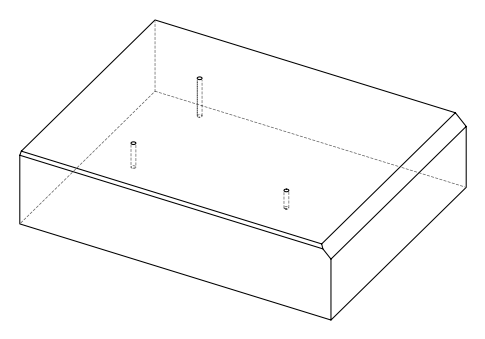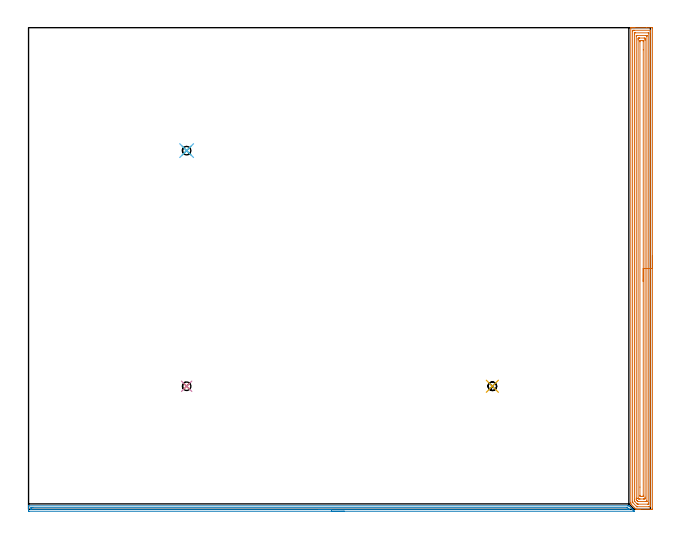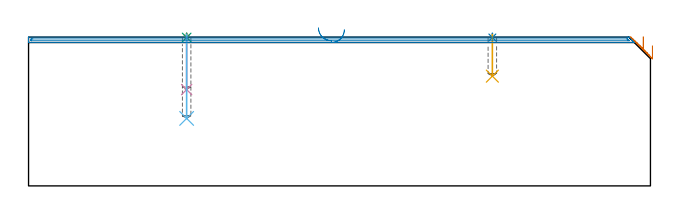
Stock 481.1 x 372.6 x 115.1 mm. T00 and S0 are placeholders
(PLAN: 8 operations, 2 tool changes, 26.5 min)
(1 SPOT_DRILL | STEP1POCKET | NXT0321_9005460120000 | 0.03 min | 224 mm3)
(2 SPOT_DRILL_1 | STEP1POCKET_1 | NXT0321_9005460120000 | 0.03 min | 134 mm3)
(3 SPOT_DRILL_2 | STEP1POCKET_2 | NXT0321_9005460120000 | 0.03 min | 38 mm3)
(4 DRILL_BLIND_HOLE_INTO_CENTER | STEP1POCKET | UGT0301_461 | 0.17 min | 1370 mm3)
(5 DRILL_BLIND_HOLE_INTO_CENTER_1 | STEP1POCKET_1 | UGT0301_461 | 0.13 min | 876 mm3)
(6 DRILL_BLIND_HOLE_INTO_CENTER_2 | STEP1POCKET_2 | UGT0301_461 | 0.26 min | 2077 mm3)
(7 AREA_MILL | FG_CHAMFER_SURFACE | UGT0205_001 | 18.19 min | 51954 mm3)
(8 AREA_MILL_1 | FG_CHAMFER_SURFACE_1 | UGT0205_001 | 7.63 min | 4108 mm3)
(TOOL NXT0321_9005460120000 | NC Spot Drill, 142deg, 12mm, Carbide, Uncoated | D12 PA142 FL30 Z2)
(TOOL UGT0301_461 | Carbide Drill 6.6 mm | D6.6 PA118 FL63 Z2)
(TOOL UGT0205_001 | Chamfer Mill 20 x 3 x 45 deg. | D20 FL50 Z2)
(OP 1 SPOT_DRILL)
G17 G21 G94 G90
T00 M6
G54
G17 G0 G90 X122.3 Y95.2 S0 M3
G43 Z125.1 H0
G94 G81 G98 Z114.816 F250. R118.1
G80
M5
M2
(OP 2 SPOT_DRILL_1)
G17 G21 G94 G90
T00 M6
G54
G17 G0 G90 X358.8 Y95.2 S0 M3
G43 Z125.1 H0
G94 G81 G98 Z114.816 F250. R118.1
G80
M5
M2
(OP 3 SPOT_DRILL_2)
G17 G21 G94 G90
T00 M6
G54
G17 G0 G90 X122.3 Y277.5 S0 M3
G43 Z125.1 H0
G94 G81 G98 Z114.816 F250. R118.1
G80
M5
M2
(OP 4 DRILL_BLIND_HOLE_INTO_CENTER)
G17 G21 G94 G90
T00 M6
G54
G17 G0 G90 X122.3 Y95.2 S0 M3
G43 Z125.1 H0
G94 G81 G98 Z74.5 F250. R117.1
G80
M5
M2
(OP 5 DRILL_BLIND_HOLE_INTO_CENTER_1)
G17 G21 G94 G90
T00 M6
G54
G17 G0 G90 X358.8 Y95.2 S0 M3
G43 Z125.1 H0
G94 G81 G98 Z84.9 F250. R117.1
G80
M5
M2
(OP 6 DRILL_BLIND_HOLE_INTO_CENTER_2)
G17 G21 G94 G90
T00 M6
G54
G17 G0 G90 X122.3 Y277.5 S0 M3
G43 Z125.1 H0
G94 G81 G98 Z52.2 F250. R117.1
G80
M5
M2
(OP 7 AREA_MILL)
G17 G21 G94 G90
T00 M6
G54
G17 G0 G90 X482.6 Y196.3 S1061 M3
G43 Z125.1 H0
Z108.4
G94 G1 Y196.262 Z107.528 F250.
Y196.148 Z106.664
Y195.959 Z105.812
Y195.697 Z104.98
Y195.363 Z104.174
Y194.96 Z103.4
Y194.492 Z102.664
Y193.96 Z101.972
Y193.371 Z101.329
Y192.728 Z100.74
Y192.036 Z100.208
Y191.3 Z99.74
Y190.526 Z99.337
Y189.72 Z99.003
Y188.888 Z98.741
Y188.037 Z98.552
Y187.172 Z98.438
Y186.3 Z98.4
X482.599 Y0.61 Z98.401
X482.596 Y0.177 Z98.402
X482.592 Y0.01 Z98.406
X482.17 Y0.005 Z98.828
X481.569 Y0. Z99.428
X473.37 Z107.624
X472.812 Z108.185
X472.49 Z108.506
X471.932 Z109.065
X471.61 Z109.385
X470.967 Z110.033
X470.612 Z110.388
X470.118 Y0.001 Z110.873
X470.098 Y0.01 Z110.893
X470.061 Y0.035 Z110.931
X469.936 Y0.163 Z111.062
X469.49 Y0.61 Z111.509
X466.33 Y3.77 Z114.669
X465.922 Y4.18 Z115.078
X465.907 Y4.2 Z115.093
X465.9 Y5.073 Z115.1
Y372.437
X465.906 Y372.59 Z115.093
X466.214 Y372.6 Z114.785
X466.567 Z114.432
X467.21 Z113.784
X468.412 Z112.585
X468.97 Z112.024
X478.07 Z102.927
X482.17 Z98.828
X482.451 Y372.598 Z98.546
X482.592 Y372.59 Z98.406
X482.599 Y372.448 Z98.399
X482.6 Y371.991 Z98.4
Y186.3
X481.186 Z99.814
X481.185 Y2.501 Z99.815
X481.184 Y2.395 Z99.816
X481.179 Y2.011 Z99.821
X480.796 Y2.003 Z100.204
X480.41 Y2.001 Z100.59
X479.919 Y2. Z101.081
X471.119 Z109.881
X470.73 Y2.004 Z110.27
X470.601 Y2.007 Z110.399
X470.555 Y2.01 Z110.445
X470.519 Y2.041 Z110.481
X470.446 Y2.109 Z110.554
X470.155 Y2.395 Z110.845
X467.477 Y5.073 Z113.523
X467.389 Y5.166 Z113.611
X467.337 Y5.225 Z113.663
X467.321 Y5.25 Z113.679
X467.32 Y5.271 Z113.68
X467.316 Y5.467 Z113.684
X467.314 Y5.861 Z113.686
Y5.966
X467.315 Y370.099 Z113.685
X467.316 Y370.205 Z113.684
X467.321 Y370.589 Z113.679
X467.704 Y370.597 Z113.296
X468.09 Y370.599 Z112.91
X468.581 Y370.6 Z112.419
X481.099 Y370.599 Z99.901
X481.128 Y370.598 Z99.872
X481.158 Y370.594 Z99.842
X481.178 Y370.591 Z99.822
X481.179 Y370.568 Z99.821
X481.185 Y370.311 Z99.815
Y370.205
X481.186 Y369.418 Z99.814
Y186.3
X479.772 Z101.228
X479.771 Y4.828 Z101.229
X479.767 Y4.18 Z101.233
X479.765 Y4.059 Z101.235
X479.761 Y4.009 Z101.239
X479.704 Y4.004 Z101.296
X479.53 Y4.002 Z101.47
X478.828 Y4. Z102.172
X471.61 Y4.001 Z109.39
X471.432 Y4.003 Z109.568
X471.077 Y4.01 Z109.923
X470.996 Y4.015 Z110.004
X470.971 Y4.036 Z110.029
X470.92 Y4.083 Z110.08
X470.819 Y4.18 Z110.181
X470.73 Y4.269 Z110.27
X469.033 Y5.966 Z111.967
X468.97 Y6.029 Z112.03
X468.767 Y6.238 Z112.233
X468.744 Y6.266 Z112.256
X468.736 Y6.281 Z112.265
X468.733 Y6.319 Z112.267
X468.73 Y6.45 Z112.27
X468.728 Y7.104 Z112.272
X468.729 Y367.772 Z112.271
X468.733 Y368.42 Z112.267
X468.735 Y368.541 Z112.265
X468.74 Y368.591 Z112.26
X468.797 Y368.596 Z112.203
X468.97 Y368.598 Z112.03
X469.672 Y368.6 Z111.328
X479.352 Z101.648
X479.53 Y368.598 Z101.47
X479.707 Y368.593 Z101.293
X479.756 Y368.59 Z101.244
X479.765 Y368.581 Z101.235
X479.767 Y368.566 Z101.233
X479.77 Y368.501 Z101.23
X479.771 Y368.42 Z101.229
Y368.174
X479.772 Y186.3 Z101.228
X478.357 Z102.643
Y6.859
X478.354 Y6.266 Z102.646
X478.35 Y6.065 Z102.65
X478.345 Y6.01 Z102.655
X478.299 Y6.007 Z102.701
X478.193 Y6.004 Z102.807
X477.77 Y6. Z103.23
X477.736 Z103.264
X471.575 Y6.001 Z109.425
X471.473 Y6.01 Z109.527
X471.132 Y6.328 Z109.868
X470.868 Y6.584 Z110.132
X470.73 Y6.719 Z110.27
X470.59 Y6.859 Z110.41
X470.447 Y7.006 Z110.553
X470.15 Y7.311 Z110.85
X470.147 Y7.451 Z110.853
X470.144 Y7.751 Z110.856
X470.143 Y8.347 Z110.857
Y8.644
Y365.741
X470.146 Y366.334 Z110.854
X470.15 Y366.535 Z110.85
X470.155 Y366.59 Z110.845
X470.202 Y366.593 Z110.798
X470.307 Y366.596 Z110.693
X470.73 Y366.6 Z110.27
X470.764 Z110.236
X477.803 Z103.197
X478.196 Y366.598 Z102.804
X478.294 Y366.594 Z102.706
X478.341 Y366.59 Z102.659
X478.351 Y366.583 Z102.649
X478.352 Y366.568 Z102.648
X478.355 Y366.472 Z102.645
X478.357 Y366.038 Z102.643
Y365.741
Y186.3
X476.943 Z104.057
Y9.483
X476.94 Y8.644 Z104.06
X476.938 Y8.595 Z104.062
X476.89 Y8.01 Z104.11
X476.641 Y8.004 Z104.359
X476.01 Y8.001 Z104.99
X475.765 Y8. Z105.235
X473.125 Z107.875
X472.49 Y8.001 Z108.51
X472.243 Y8.002 Z108.757
X471.93 Y8.01 Z109.07
X471.61 Y8.3 Z109.39
X471.573 Y8.337 Z109.427
X471.564 Y8.483 Z109.436
X471.559 Y8.59 Z109.441
X471.557 Y8.644 Z109.443
Y363.117
X471.56 Y363.956 Z109.44
X471.562 Y364.005 Z109.438
X471.61 Y364.59 Z109.39
X471.859 Y364.596 Z109.141
X472.49 Y364.599 Z108.51
X472.735 Y364.6 Z108.265
X476.256 Y364.599 Z104.744
X476.89 Y364.59 Z104.11
X476.938 Y363.956 Z104.062
X476.94 Y363.905 Z104.06
X476.943 Y363.063 Z104.057
Y363.009
Y186.3
X475.529 Z105.471
Y10.918
X475.527 Y10.43 Z105.473
X475.523 Y10.031 Z105.477
X475.521 Y10.01 Z105.479
X475.5 Y10.007 Z105.5
X475.448 Y10.003 Z105.552
X475.342 Y10.001 Z105.658
X475.13 Y10. Z105.87
X473.791 Y10.003 Z107.209
X473.37 Y10.01 Z107.63
X472.978 Y10.035 Z108.022
X472.975 Y10.43 Z108.025
X472.972 Y10.833 Z108.028
X472.971 Y17.189 Z108.029
Y361.682
X472.973 Y362.17 Z108.027
X472.977 Y362.569 Z108.023
X472.979 Y362.59 Z108.021
X473. Y362.593 Z108.
X473.052 Y362.597 Z107.948
X473.158 Y362.599 Z107.842
X473.37 Y362.6 Z107.63
X474.709 Y362.597 Z106.291
X475.13 Y362.59 Z105.87
X475.522 Y362.566 Z105.478
X475.525 Y362.17 Z105.475
X475.528 Y361.767 Z105.472
X475.529 Y355.417 Z105.471
Y186.3
Y185.428 Z105.509
Y184.564 Z105.623
Y183.712 Z105.812
Y182.88 Z106.074
Y182.074 Z106.408
Y181.3 Z106.811
Y180.564 Z107.28
Y179.872 Z107.811
Y179.229 Z108.4
Y178.64 Z109.043
Y178.109 Z109.735
Y177.64 Z110.471
Y177.237 Z111.245
Y176.903 Z112.051
Y176.641 Z112.883
Y176.452 Z113.735
Y176.338 Z114.6
Y176.3 Z115.471
G0 Z125.1
M5
M2
(OP 8 AREA_MILL_1)
G17 G21 G94 G90
T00 M6
G54
G17 G0 G90 X244.3 Y-1.5 S1061 M3
G43 Z125.1 H0
Z120.9
G94 G1 X244.262 Z120.029 F250.
X244.148 Z119.164
X243.959 Z118.312
X243.697 Z117.48
X243.363 Z116.674
X242.96 Z115.9
X242.492 Z115.164
X241.96 Z114.472
X241.371 Z113.829
X240.728 Z113.24
X240.036 Z112.709
X239.3 Z112.24
X238.526 Z111.837
X237.72 Z111.503
X236.888 Z111.241
X236.036 Z111.052
X235.172 Z110.938
X234.3 Z110.9
X0.622
X0.266 Y-1.496 Z110.902
X0.01 Y-1.492 Z110.904
X0. Y-1.149 Z111.247
Y-0.882 Z111.513
Y-0.274 Z112.12
Y0.258 Z112.655
Y0.6 Z112.996
Y1.132 Z113.528
Y1.474 Z113.869
Y2.425 Z114.825
X0.003 Y2.565 Z114.957
X0.01 Y2.697 Z115.088
X0.175 Y2.7 Z115.1
X463.51
X464.4 Y2.695 Z115.095
X464.404 Y2.694 Z115.094
X464.753 Y2.349 Z114.746
X464.851 Y2.251 Z114.648
X466.502 Y0.6 Z112.996
X466.638 Y0.463 Z112.861
X466.798 Y0.303 Z112.701
X466.939 Y0.163 Z112.558
X467.085 Y0.016 Z112.414
X467.226 Y-0.125 Z112.273
X467.377 Y-0.274 Z112.121
X467.531 Y-0.43 Z111.967
X467.654 Y-0.553 Z111.845
X467.814 Y-0.711 Z111.683
X468.335 Y-1.235 Z111.165
X468.429 Y-1.329 Z111.07
X468.574 Y-1.478 Z110.921
X468.583 Y-1.494 Z110.903
X468.574 Y-1.499 Z110.899
X234.3 Y-1.5 Z110.9
Y-0.086 Z112.314
X2.215 Y-0.085 Z112.315
X2.056 Y-0.082 Z112.318
X2.018 Y-0.079 Z112.321
X2.01 Y-0.076 Z112.324
X2.006 Y-0.065 Z112.335
X2.003 Y-0.034 Z112.366
X2. Y0.125 Z112.525
Y0.6 Z113.
Y1. Z113.4
X2.002 Y1.133 Z113.533
X2.007 Y1.24 Z113.64
X2.01 Y1.271 Z113.671
X2.02 Y1.279 Z113.679
X2.059 Y1.28 Z113.68
X2.409 Y1.284 Z113.684
X2.602 Y1.285 Z113.685
X3.302 Y1.286 Z113.686
X462.81
X463.16 Y1.284 Z113.684
X463.334 Y1.281 Z113.681
X463.352 Y1.279 Z113.679
X463.375 Y1.264 Z113.664
X463.428 Y1.218 Z113.618
X463.51 Y1.139 Z113.539
X464.05 Y0.6 Z113.
X464.404 Y0.243 Z112.643
X464.671 Y-0.032 Z112.368
X464.702 Y-0.079 Z112.321
X464.613 Y-0.081 Z112.319
X464.404 Y-0.084 Z112.316
X464.211 Y-0.085 Z112.315
X463.51 Y-0.086 Z112.314
X234.3
X233.428 Z112.352
X232.564 Z112.466
X231.712 Z112.655
X230.88 Z112.917
X230.074 Z113.251
X229.3 Z113.654
X228.564 Z114.123
X227.872 Z114.654
X227.229 Z115.243
X226.64 Z115.886
X226.108 Z116.579
X225.64 Z117.314
X225.237 Z118.088
X224.903 Z118.894
X224.641 Z119.726
X224.452 Z120.578
X224.338 Z121.443
X224.3 Z122.314
G0 Z125.1
M5
M2
